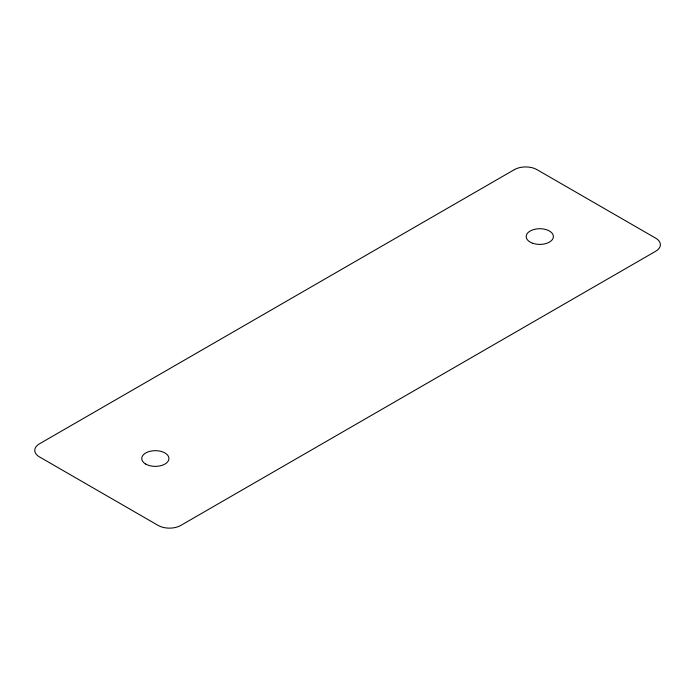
<?xml version="1.0" encoding="UTF-8"?>
<svg xmlns="http://www.w3.org/2000/svg" width="695" height="695" viewBox="0 0 695 695"><rect width="100%" height="100%" fill="white"/><g stroke="black" fill="none" stroke-linecap="round" stroke-linejoin="round"><path stroke-width="1.04" d="M514.361 169.641L39.433 443.836A15.994 9.235 0 0 0 39.433 456.893L158.165 525.437A15.994 9.235 0 0 0 180.778 525.437L655.706 251.243A15.994 9.235 0 0 0 655.706 238.185L536.974 169.641A15.994 9.235 0 0 0 514.361 169.641M145.724 464.069A13.596 7.845 0 0 0 168.468 460.55A13.596 7.845 0 0 0 151.823 450.942A13.596 7.845 0 0 0 145.724 464.069M533.004 243.354A13.596 7.845 0 0 0 553.394 236.552A13.596 7.845 0 0 0 533.004 229.758A13.596 7.845 0 0 0 533.004 243.354"/></g></svg>
